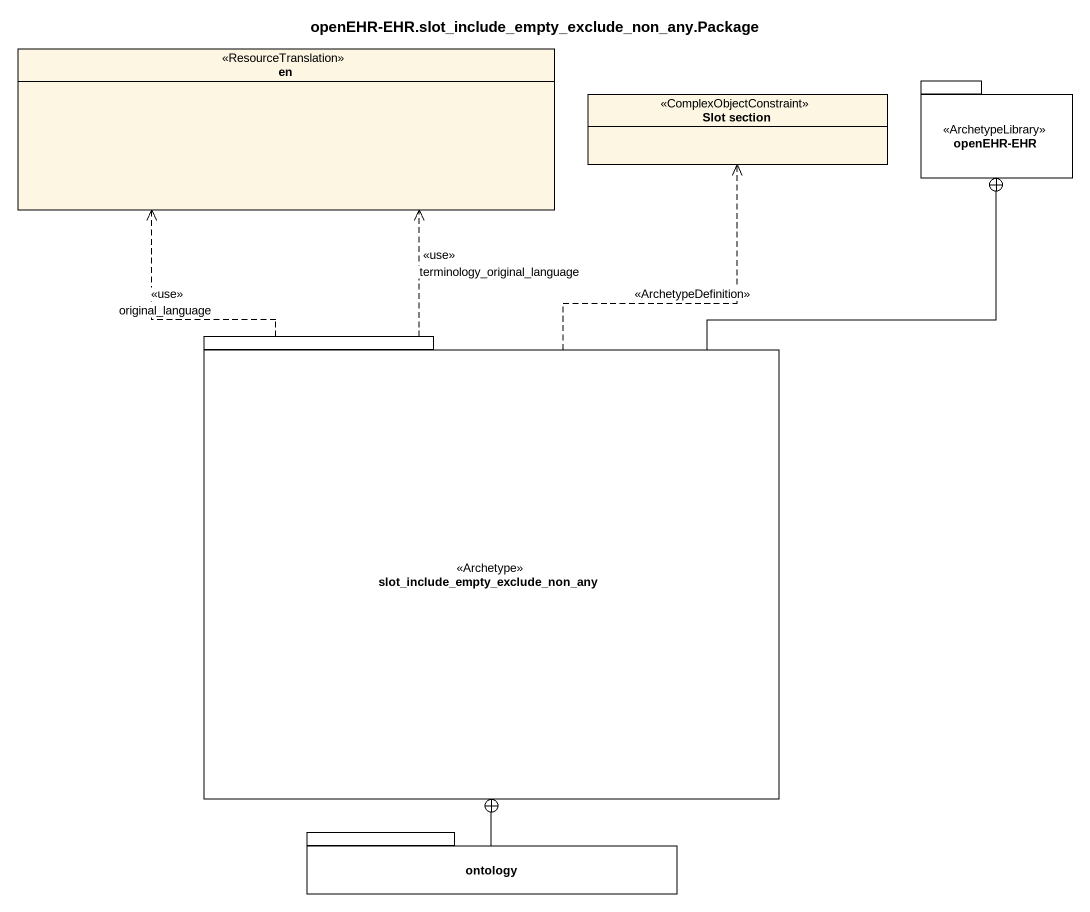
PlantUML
@startuml
title openEHR-EHR.slot_include_empty_exclude_non_any.Package
hide circle
hide empty members
enum en <<ResourceTranslation>>
class "Slot section" as Slot_section <<ComplexObjectConstraint>>
package "openEHR-EHR" as openEHR_EHR <<ArchetypeLibrary>> {
}
package "slot_include_empty_exclude_non_any" as slot_include_empty_exclude <<Archetype>> {
}
package ontology {
}
slot_include_empty_exclude .up.> en : <<use>>\noriginal_language
slot_include_empty_exclude .up.> en : <<use>>\nterminology_original_language
slot_include_empty_exclude .up.> Slot_section : <<ArchetypeDefinition>>
slot_include_empty_exclude -up-+ openEHR_EHR
ontology -up-+ slot_include_empty_exclude
@enduml
